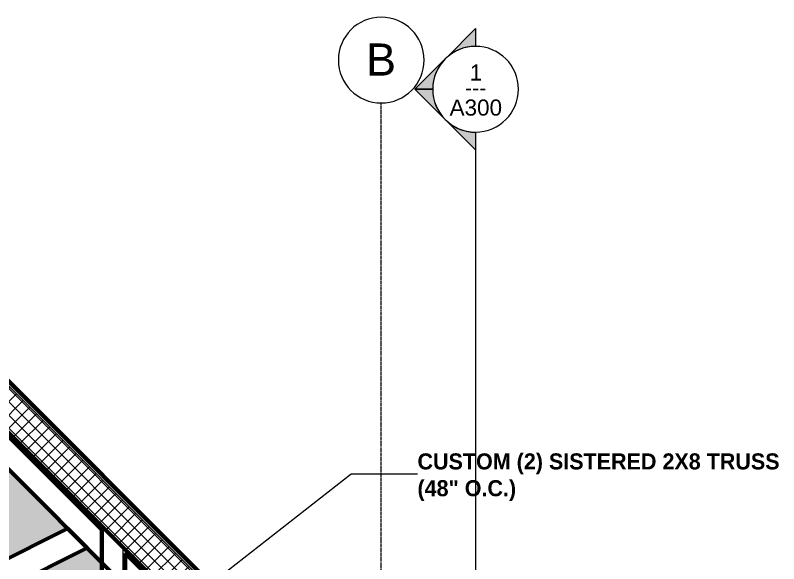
# Model space of a CAD drawing. Header units: inches. Extents: x -9046 to -8234, y -279 to 479.
# Drawn here: x -8729 to -8515.4, y 325.2 to 478.7 of the extents above; entities that cross this region are included whole.
import ezdxf

# ---------------------------------------------------------------- set-up
doc = ezdxf.new("R2010")
doc.units = ezdxf.units.IN
doc.header["$MEASUREMENT"] = 0
doc.linetypes.add('Grid Line 1_2_', pattern=[0.875, 0.5, -0.125, 0.125, -0.125])
for name, color, linetype, lineweight in [('A-ROOF', 132, 'Continuous', 18), ('A-ROOF-1', 132, 'Continuous', 60), ('A-ROOF-PATT-1', 132, 'Continuous', 9), ('A-WALL', 113, 'Continuous', 18), ('A-WALL-PATT-1', 111, 'Continuous', 9), ('G-ANNO-SYMB', 111, 'Continuous', 9), ('G-ANNO-TEXT', 231, 'Continuous', 9), ('I-WALL', 2, 'Continuous', 18), ('I-WALL-1', 2, 'Continuous', 60), ('S-BEAM', 12, 'Continuous', 9), ('S-BEAM-1', 12, 'Continuous', 60), ('S-GRID-1', 1, 'Grid Line 1_2_', 9), ('S-GRID-IDEN', 1, 'Continuous', 9)]:
    doc.layers.add(name, color=color, linetype=linetype, lineweight=lineweight)
doc.styles.add('Arial', font='arial.ttf', dxfattribs={"height": 9})
doc.styles.add('Arial_1', font='arial.ttf', dxfattribs={"height": 4.5})
doc.styles.add('Century Gothic', font='ufonts.com_century-gothic.ttf', dxfattribs={"height": 4.5})
doc.styles.add('Century Gothic_B', font='GOTHICB.TTF', dxfattribs={"height": 4.5})

# ---------------------------------------------------------------- blocks, each defined once
blk = doc.blocks.new('Truss - Truss-2014843-BUILDING SECTION - EAST_WEST - LOOKING SOUTH')
at = {"layer": 'S-BEAM-1'}
for p, q in [((-8623.13, 254.11), (-8744.47, 375.45)), ((-8749.6, 370.32), (-8628.03, 248.75)), ((-8714.28, 335), (-8749.6, 317.34)), ((-8708.88, 329.6), (-8714.28, 335)), ((-8741.49, 313.29), (-8708.88, 329.6))]:
    blk.add_line(p, q, dxfattribs=at)
blk = doc.blocks.new('Grid - Grid Head - Circle-50561-BUILDING SECTION - EAST_WEST - LOOKING SOUTH')
at = {"layer": 'S-GRID-IDEN'}
for start, end in [(360, 180), (180, 360)]:
    blk.add_arc((-8434.57, 466.14), 12, start, end, dxfattribs=at)
blk = doc.blocks.new('Section - Section Head - Filled-22785-BUILDING SECTION - EAST_WEST - LOOKING SOUTH')
at = {"layer": 'G-ANNO-SYMB'}
h = blk.add_hatch(color=256, dxfattribs=at)
edge = h.paths.add_edge_path(flags=0)
edge.add_arc((-8600.17, 457.96), 12.02, 90, 132.0784, ccw=False)
edge.add_line((-8600.17, 469.98), (-8600.17, 474.93))
edge.add_line((-8600.17, 474.93), (-8608.22, 466.88))
h = blk.add_hatch(color=256, dxfattribs=at)
edge = h.paths.add_edge_path(flags=0)
edge.add_line((-8608.65, 466.45), (-8617.14, 457.96))
edge.add_line((-8617.14, 457.96), (-8612.17, 457.96))
edge.add_arc((-8600.17, 457.96), 12, 135, 180, ccw=False)
h = blk.add_hatch(color=256, dxfattribs=at)
edge = h.paths.add_edge_path(flags=0)
edge.add_arc((-8600.17, 457.96), 12, 180, 225, ccw=False)
edge.add_line((-8612.17, 457.96), (-8617.14, 457.96))
edge.add_line((-8617.14, 457.96), (-8608.65, 449.47))
h = blk.add_hatch(color=256, dxfattribs=at)
edge = h.paths.add_edge_path(flags=0)
edge.add_line((-8608.22, 449.04), (-8600.17, 440.99))
edge.add_line((-8600.17, 440.99), (-8600.17, 445.94))
edge.add_arc((-8600.17, 457.96), 12.02, 227.9216, 270, ccw=False)
for p, q in [((-8608.22, 466.88), (-8600.17, 474.93)), ((-8600.17, 474.93), (-8600.17, 469.98)), ((-8617.14, 457.96), (-8608.65, 466.45)), ((-8612.17, 457.96), (-8617.14, 457.96)), ((-8608.65, 449.47), (-8617.14, 457.96)), ((-8617.14, 457.96), (-8612.17, 457.96)), ((-8600.17, 440.99), (-8608.22, 449.04)), ((-8600.17, 445.94), (-8600.17, 440.99))]:
    blk.add_line(p, q, dxfattribs=at)
for centre, radius, start, end in [((-8600.17, 457.98), 12, 90, 270), ((-8600.17, 457.96), 12.02, 90, 132.0784), ((-8600.17, 457.98), 12, 270, 90), ((-8600.17, 457.96), 12, 135, 180), ((-8600.17, 457.96), 12, 180, 225), ((-8600.17, 457.96), 12.02, 227.9216, 270)]:
    blk.add_arc(centre, radius, start, end, dxfattribs=at)

msp = doc.modelspace()

# ---------------------------------------------------------------- hatches: boundary and pattern name
at = {"layer": 'A-ROOF'}
msp.add_hatch(color=256, dxfattribs=at).paths.add_polyline_path([(-8877.31938, 266.64433), (-8749.60063, 394.36308), (-8621.88188, 266.64433), (-8621.88188, 267.35144), (-8749.60063, 395.07019), (-8877.31938, 267.35144)], flags=0)
at = {"layer": 'A-ROOF-PATT-1'}
h = msp.add_hatch(dxfattribs=at)
h.set_pattern_fill('FP_9', color=256, style=0, pattern_type=2)
h.set_pattern_definition([(0, (-8599.04, 127.346), (0, 2.399), []), (315, (-8599.04, 127.346), (2.398506, 0), [3.393, -3.393]), (45, (-8599.04, 127.346), (2.398506, 0), [3.393, -3.393])])
h.paths.add_polyline_path([(-8621.88188, 265.93722), (-8621.88188, 266.64433), (-8749.60063, 394.36308), (-8877.31938, 266.64433), (-8877.31938, 265.93722), (-8749.60063, 393.65597), (-8634.14648, 278.20182)], flags=0)
h = msp.add_hatch(dxfattribs=at)
h.set_pattern_fill('FP_14', color=256, style=0, pattern_type=2)
h.set_pattern_definition([(45, (-8599.04, 127.346), (-1.856155, 1.856155), []), (135, (-8599.04, 127.346), (-1.856155, -1.856155), [])])
h.paths.add_polyline_path([(-8877.31938, 252.85575), (-8749.60063, 380.5745), (-8628.63188, 259.62383), (-8628.63188, 260.91389), (-8623.13188, 265.00698), (-8623.13188, 254.10575), (-8622.63188, 253.60575), (-8622.63188, 258.83834), (-8621.88188, 265.93722), (-8749.60063, 393.65597), (-8877.31938, 265.93722), (-8877.31938, 253.04509)], flags=0)
at = {"layer": 'A-WALL-PATT-1'}
h = msp.add_hatch(dxfattribs=at)
h.set_pattern_fill('FP_2', color=256, style=0, pattern_type=2)
h.set_pattern_definition([(0, (-8599.04, 127.346), (15.36, 3.84), [0.634, -10.886, 0.634, -10.886, -61.44]), (0, (-8599.04, 127.346), (15.36, 3.84), [-23.04, 0.634, -22.406, 0.634, -10.886, -26.88]), (0, (-8599.04, 127.346), (15.36, 3.84), [-57.6, 0.634, -7.046, 0.634, -18.566]), (120, (-8593.28, 129.266), (-11.00554, 11.38215), [0.634, -10.886, 0.634, -10.886, -61.44]), (120, (-8593.28, 129.266), (-11.00554, 11.38215), [-23.04, 0.634, -22.406, 0.634, -10.886, -26.88]), (120, (-8593.28, 129.266), (-11.00554, 11.38215), [-57.6, 0.634, -7.046, 0.634, -18.566]), (240, (-8591.36, 136.946), (-4.35446, -15.22215), [0.634, -10.886, 0.634, -10.886, -61.44]), (240, (-8591.36, 136.946), (-4.35446, -15.22215), [-23.04, 0.634, -22.406, 0.634, -10.886, -26.88]), (240, (-8591.36, 136.946), (-4.35446, -15.22215), [-57.6, 0.634, -7.046, 0.634, -18.566])])
h.paths.add_polyline_path([(-8704.88188, 231.25), (-8704.25688, 231.25), (-8704.25688, 286.5625), (-8704.88188, 286.875), (-8704.88188, 236.29811)], flags=0)
h.paths.add_polyline_path([(-8704.25688, 294.66825), (-8704.25688, 324.9777), (-8704.88188, 325.6027), (-8704.88188, 294.98075), (-8704.49604, 294.78782)], flags=0)
at = {"layer": 'I-WALL'}
h = msp.add_hatch(color=256, dxfattribs=at)
h.paths.add_polyline_path([(-8725.13188, 153.75), (-8725.13188, 247.25), (-8704.88188, 247.25), (-8704.88188, 286.875), (-8749.60063, 309.23437), (-8869.81938, 249.125), (-8869.81938, 199.25), (-8827.94438, 199.25), (-8827.94438, 188.75), (-8827.06938, 188.75), (-8827.06938, 186.74213), (-8826.08819, 186.74213), (-8826.08819, 186.25), (-8819.97686, 186.25), (-8819.97686, 185.75), (-8799.6619, 185.75), (-8799.6619, 186.25), (-8794.14492, 186.25), (-8794.14492, 232.23425), (-8752.80634, 232.23425), (-8752.80634, 185.75), (-8751.94285, 185.75), (-8751.94285, 247.25), (-8749.94285, 247.25), (-8749.94285, 185.75), (-8749.81938, 185.75), (-8749.81938, 153.75), (-8725.56486, 153.75)], flags=0)
h.paths.add_polyline_path([(-8855.56328, 264.35879), (-8757.70638, 313.28725), (-8790.32535, 329.59673), (-8853.98486, 265.93722)], flags=0)
h.paths.add_polyline_path([(-8704.88188, 294.98075), (-8704.88188, 325.6027), (-8708.87592, 329.59673), (-8741.49489, 313.28725), (-8708.19848, 296.63905)], flags=0)
h.paths.add_polyline_path([(-8749.60063, 317.34012), (-8714.27975, 335.00056), (-8749.60063, 370.32145), (-8784.92152, 335.00056), (-8751.33319, 318.2064)], flags=0)

# ---------------------------------------------------------------- linework, layer by layer
at = {"layer": 'A-ROOF'}
for p, q in [((-8749.60063, 394.36308), (-8629.38188, 274.14433)), ((-8749.60063, 393.65597), (-8621.88188, 265.93722)), ((-8749.60063, 380.5745), (-8621.88188, 252.85575))]:
    msp.add_line(p, q, dxfattribs=at)
at = {"layer": 'A-ROOF-1'}
for p, q in [((-8621.88188, 267.35144), (-8749.60063, 395.07019)), ((-8749.60063, 379.51384), (-8704.88188, 334.79509)), ((-8698.13188, 328.04509), (-8680.13188, 310.04509))]:
    msp.add_line(p, q, dxfattribs=at)
at = {"layer": 'A-WALL'}
for p, q in [((-8704.88188, 334.79509), (-8704.88188, 335.85575)), ((-8704.25688, 231.25), (-8704.25688, 335.23075)), ((-8698.75688, 231.25), (-8698.75688, 329.73075)), ((-8698.13188, 328.04509), (-8698.13188, 329.10575))]:
    msp.add_line(p, q, dxfattribs=at)
at = {"layer": 'G-ANNO-SYMB'}
msp.add_line((-8600.16698, 445.96005), (-8600.16698, -250.0972), dxfattribs=at)
at = {"layer": 'G-ANNO-TEXT'}
for p, q in [((-8708.29783, 293.11096), (-8634.98273, 350.30813)), ((-8634.98273, 350.30813), (-8616.43313, 350.30813))]:
    msp.add_line(p, q, dxfattribs=at)
at = {"layer": 'I-WALL-1'}
for p, q in [((-8704.88188, 334.79509), (-8704.88188, 231.25)), ((-8698.13188, 231.25), (-8698.13188, 328.04509))]:
    msp.add_line(p, q, dxfattribs=at)
at = {"layer": 'S-GRID-1'}
msp.add_line((-8626.56938, -194), (-8626.56938, 454.14485), dxfattribs=at)

# ---------------------------------------------------------------- block references
at = {"layer": 'G-ANNO-SYMB'}
msp.add_blockref('Section - Section Head - Filled-22785-BUILDING SECTION - EAST_WEST - LOOKING SOUTH', (0, 0), dxfattribs=at)
at = {"layer": 'S-BEAM'}
msp.add_blockref('Truss - Truss-2014843-BUILDING SECTION - EAST_WEST - LOOKING SOUTH', (0, 0), dxfattribs=at)
at = {"layer": 'S-GRID-IDEN'}
msp.add_blockref('Grid - Grid Head - Circle-50561-BUILDING SECTION - EAST_WEST - LOOKING SOUTH', (-192, 0), dxfattribs=at)

# ---------------------------------------------------------------- texts
at = {"layer": 'G-ANNO-SYMB', "char_height": 4.5, "attachment_point": 1}
for s, insert, width, style in [('1', (-8601.82747, 464.91437), 4.242, 'Arial_1'), ('---', (-8603.15313, 460.66102), 7.7265, 'Century Gothic'), ('A300', (-8607.44952, 455.09625), 17.877, 'Arial_1')]:
    msp.add_mtext(s, dxfattribs=dict(at, insert=insert, width=width, style=style))
at = {"layer": 'G-ANNO-TEXT', "char_height": 4.5, "attachment_point": 1, "style": 'Century Gothic_B'}
for s, insert, width in [('CUSTOM (2) SISTERED 2X8 TRUSS', (-8616.43313, 356.06049), 117.1095), ('(48" O.C.)', (-8616.43313, 348.56049), 36.2085)]:
    msp.add_mtext(s, dxfattribs=dict(at, insert=insert, width=width))
at = {"layer": 'S-GRID-IDEN', "insert": (-8630.82366, 470.78882), "char_height": 9, "width": 10.1505, "attachment_point": 1, "style": 'Arial'}
msp.add_mtext('B', dxfattribs=at)

doc.saveas('drawing.dxf')
